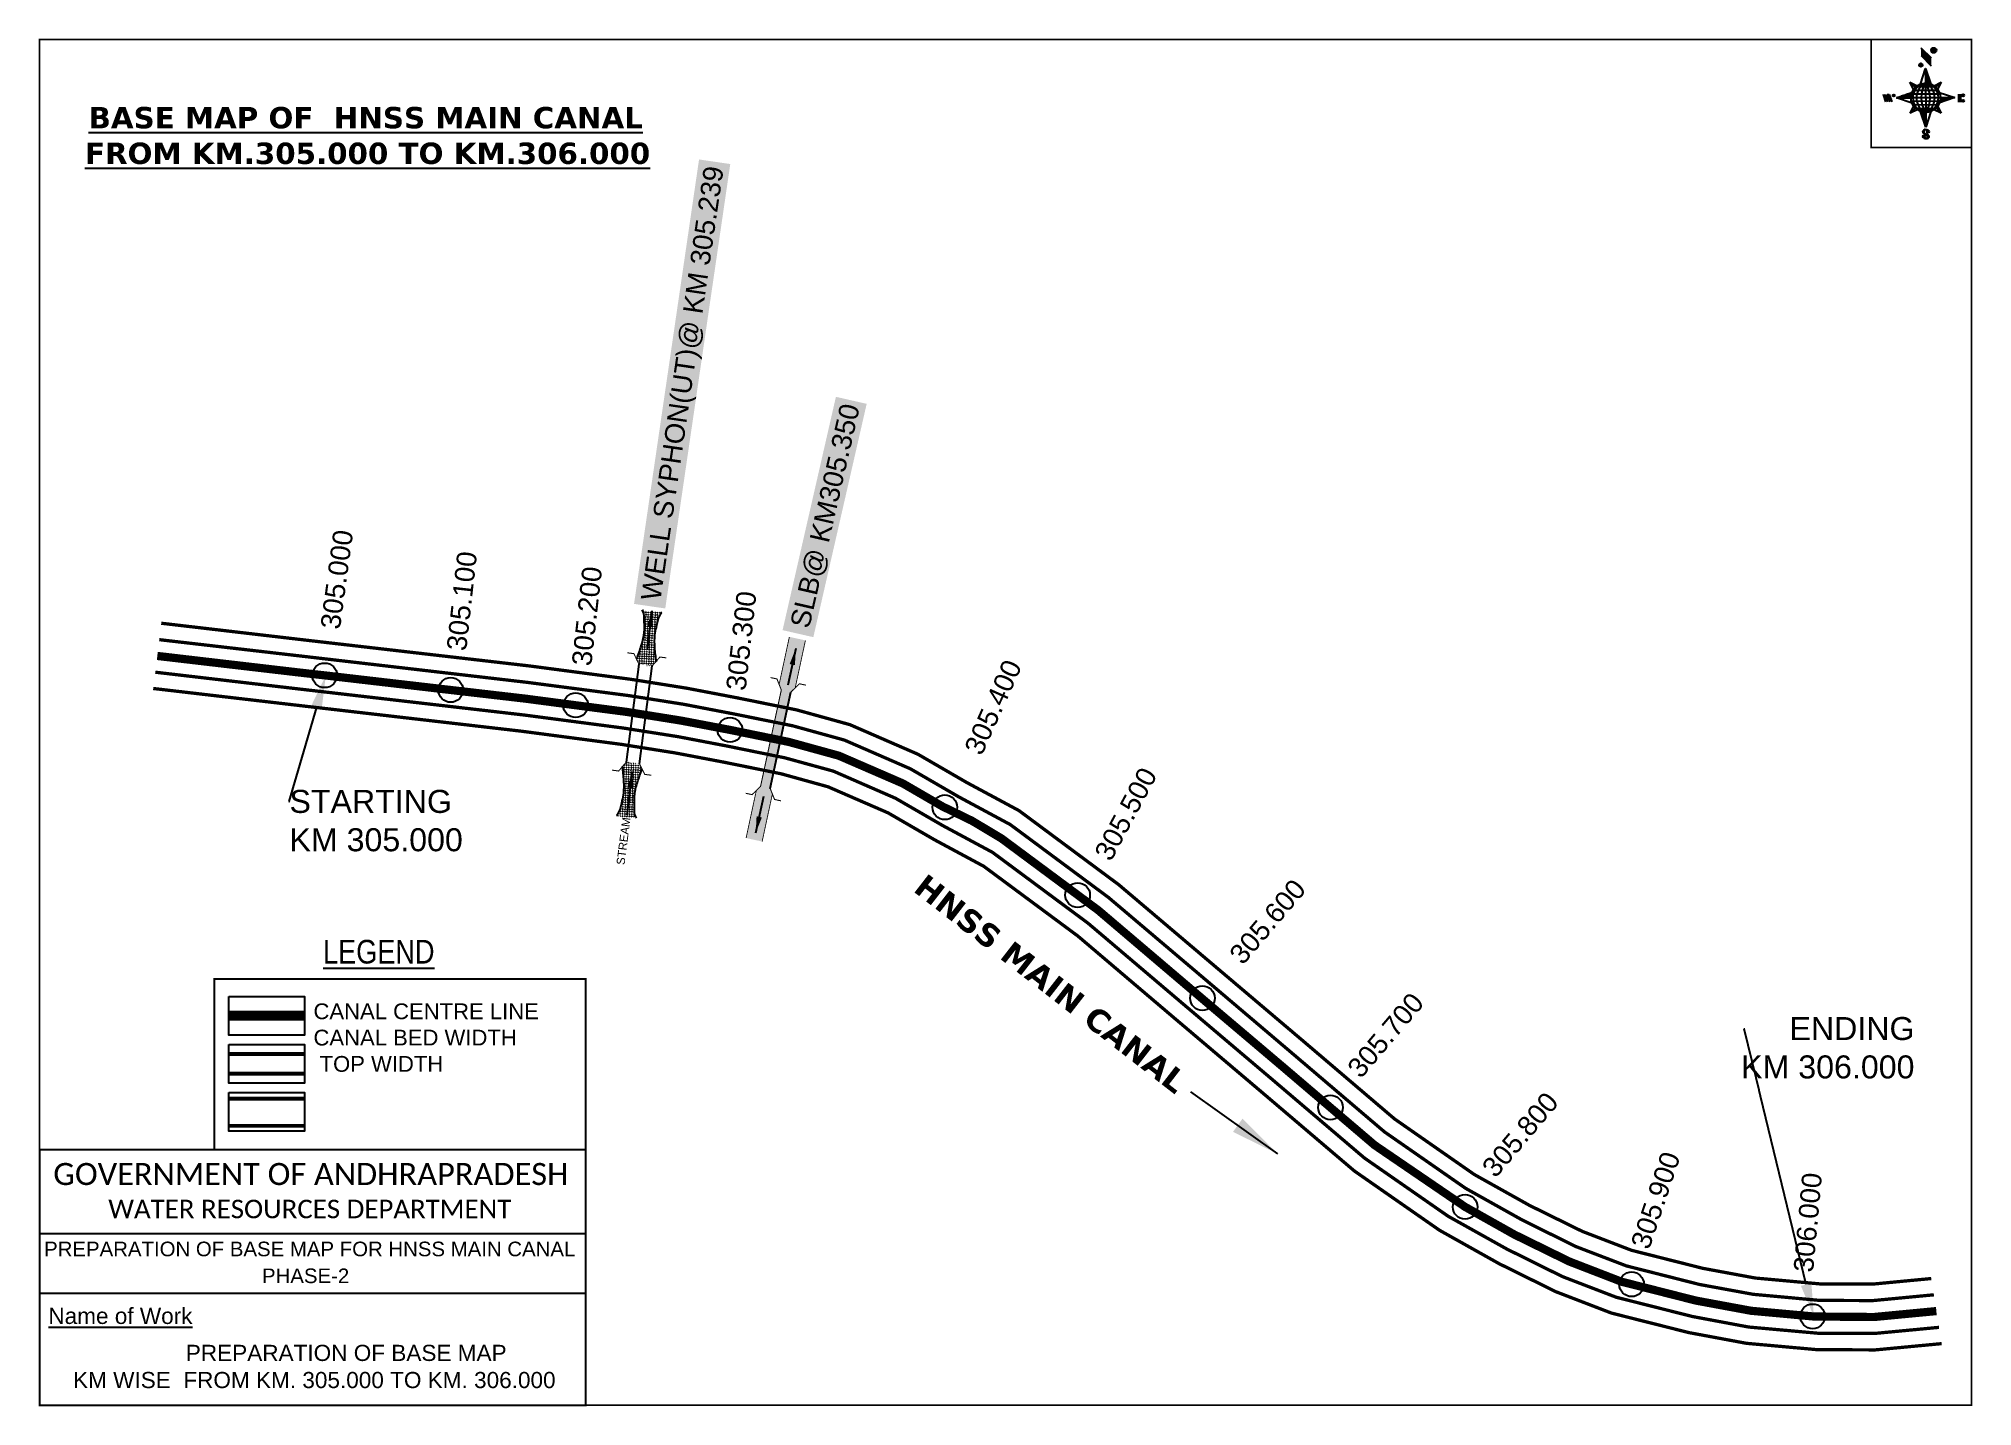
# Model space of a CAD drawing. Header units: inches. Extents: x 778393 to 779570, y 1576207 to 1577039.
import ezdxf
from ezdxf import colors
from ezdxf.entities.mleader import LeaderData, LeaderLine
from ezdxf.enums import TextEntityAlignment as Align
from ezdxf.math import Vec2, Vec3

# ---------------------------------------------------------------- set-up
doc = ezdxf.new("R2010")
doc.units = ezdxf.units.IN
doc.header["$LTSCALE"] = 15
doc.header["$MEASUREMENT"] = 0
doc.header["$PDMODE"] = 32
doc.header["$PDSIZE"] = 15
doc.linetypes.add('ACAD_ISO02W100', pattern=[15, 12, -3])
doc.linetypes.add('HIDDEN2', pattern=[0.1875, 0.125, -0.0625])
for name, color, linetype in [('AQUADUCT', 1, 'Continuous'), ('bord', 1, 'Continuous'), ('CANAL1', 7, 'Continuous'), ('CSMark', 72, 'Continuous'), ('DCBMS', 232, 'Continuous'), ('PAGE', 7, 'Continuous'), ('STRUCTURE', 5, 'Continuous'), ('TEXT', 6, 'Continuous')]:
    doc.layers.add(name, color=color, linetype=linetype)
doc.styles.add('ARIALN', font='ARIALN.TTF')
doc.styles.get("Standard").update_dxf_attribs({"font": 'arial.ttf'})
doc.dimstyles.get("Standard").update_dxf_attribs({"dimtxt": 20, "dimasz": 0.18, "dimexe": 0.18, "dimexo": 0.0625, "dimgap": 0.09, "dimtad": 0, "dimtih": 1, "dimtoh": 1, "dimdec": 4, "dimzin": 0, "dimdsep": 46, "dimtxsty": 'Standard', "dimcen": 0.09, "dimadec": 0, "dimazin": 0, "dimtfac": 1, "dimtdec": 4, "dimtofl": 0, "dimtmove": 0, "dimatfit": 3, "dimfxl": 1, "dimtolj": 1, "dimtzin": 0, "dimarcsym": 0})
pattern_1 = [(267.297113149, (-8720374.938, 50637915.138), (10.5367255337, -0.497431438), [])]
pattern_2 = [(357.297113149, (-8720374.938, 50637915.138), (0.497431438, 10.5367255337), [])]

# ---------------------------------------------------------------- blocks, each defined once
blk = doc.blocks.new('*X26')
at = {"color": 0, "linetype": 'Continuous'}
for p, q in [((6321.6, 240.5), (6322.3, 241.2)), ((6321.6, 240.3), (6322.3, 241)), ((6321.6, 240.1), (6322.3, 240.8)), ((6321.6, 239.9), (6322.4, 240.7)), ((6321.6, 239.8), (6322.4, 240.6)), ((6321.6, 239.6), (6322.5, 240.5)), ((6321.6, 239.4), (6322.5, 240.3)), ((6321.6, 239.2), (6322.6, 240.2)), ((6321.7, 239.1), (6322.6, 240.1)), ((6321.8, 240.8), (6322.4, 241.4)), ((6321.8, 239), (6322.7, 240)), ((6321.8, 239), (6322.8, 239.9)), ((6321.9, 238.9), (6322.9, 239.8)), ((6322, 238.8), (6323, 239.7)), ((6322.1, 241.3), (6322.4, 241.6)), ((6322.1, 238.7), (6323.1, 239.6)), ((6322.2, 238.6), (6323.1, 239.6)), ((6322.3, 238.5), (6323.2, 239.5)), ((6322.4, 238.5), (6323.3, 239.4)), ((6322.5, 238.4), (6323.4, 239.3)), ((6322.7, 238.4), (6323.6, 239.3)), ((6322.8, 238.3), (6323.7, 239.2)), ((6322.9, 238.3), (6323.8, 239.1)), ((6323.1, 238.2), (6323.9, 239.1)), ((6323.2, 238.2), (6324, 239)), ((6323.3, 238.2), (6324.2, 239)), ((6323.5, 238.1), (6324.3, 238.9)), ((6323.7, 238.1), (6324.4, 238.9)), ((6323.8, 238.1), (6324.6, 238.8)), ((6324.1, 238.2), (6324.7, 238.8)), ((6324.3, 238.3), (6324.9, 238.8)), ((6324.6, 238.3), (6325.1, 238.8)), ((6324.8, 238.4), (6325.2, 238.8)), ((6325.1, 238.5), (6325.4, 238.8)), ((6325.4, 238.6), (6325.6, 238.8))]:
    blk.add_line(p, q, dxfattribs=at)
blk = doc.blocks.new('*X25')
at = {"color": 0, "linetype": 'Continuous'}
for p, q in [((6324.4, 240.3), (6324.5, 240.4)), ((6324.6, 240.3), (6324.8, 240.5)), ((6324.7, 240.2), (6325, 240.5)), ((6324.8, 240.2), (6325.2, 240.6)), ((6325, 240.1), (6325.5, 240.6)), ((6325.1, 240.1), (6325.6, 240.6)), ((6325.2, 240), (6325.8, 240.6)), ((6325.3, 240), (6326, 240.6)), ((6325.4, 239.9), (6326.1, 240.6)), ((6325.5, 239.8), (6326.2, 240.5)), ((6325.6, 239.8), (6326.3, 240.5)), ((6325.7, 239.7), (6326.5, 240.4)), ((6325.9, 239.6), (6326.6, 240.3)), ((6326, 239.5), (6326.7, 240.3)), ((6326, 239.4), (6326.8, 240.2)), ((6326.1, 239.3), (6327, 240.2)), ((6326.2, 239.3), (6327.1, 240.1)), ((6326.3, 239.2), (6327.1, 240)), ((6326.4, 239.1), (6327.2, 239.9)), ((6326.5, 239), (6327.3, 239.8)), ((6326.5, 238.9), (6327.4, 239.7)), ((6326.6, 238.8), (6327.5, 239.6)), ((6326.7, 238.7), (6327.5, 239.5)), ((6326.8, 238.6), (6327.6, 239.4)), ((6326.8, 238.5), (6327.7, 239.3)), ((6326.8, 236.5), (6327.4, 237)), ((6326.9, 238.3), (6327.8, 239.2)), ((6326.9, 238.2), (6327.9, 239.1)), ((6326.9, 236.8), (6327.6, 237.4)), ((6327, 238.1), (6327.8, 239)), ((6327, 237.9), (6327.8, 238.8)), ((6327, 237.8), (6327.8, 238.6)), ((6327, 237.6), (6327.8, 238.4)), ((6327, 237.4), (6327.8, 238.2)), ((6327, 237.3), (6327.8, 238)), ((6327, 237.1), (6327.8, 237.9))]:
    blk.add_line(p, q, dxfattribs=at)
blk = doc.blocks.new('H')
at = {"layer": 'bord', "extrusion": (0.000427885, 0.004792, 0.999988)}
h = blk.add_hatch(dxfattribs=at)
h.set_pattern_fill('LINE', color=8, scale=84.387686, angle=-2.7029, style=0)
h.set_pattern_definition(pattern_2)
h.paths.add_polyline_path([(-492, 786, -0.090992), (-448, 775), (-486, 912)])
h = blk.add_hatch(dxfattribs=at)
h.set_pattern_fill('LINE', color=8, scale=84.387686, angle=-92.7029, style=0)
h.set_pattern_definition(pattern_1)
h.paths.add_polyline_path([(-625, 665, -0.090992), (-615, 710), (-751, 671)])
h = blk.add_hatch(dxfattribs=at)
h.set_pattern_fill('LINE', color=8, scale=84.387686, angle=-2.7029, style=0)
h.set_pattern_definition(pattern_2)
h.paths.add_polyline_path([(-504, 533, -0.090992), (-549, 543), (-510, 406)])
h = blk.add_hatch(dxfattribs=at)
h.set_pattern_fill('LINE', color=8, scale=84.387686, angle=-92.7029, style=0)
h.set_pattern_definition(pattern_1)
h.paths.add_polyline_path([(-246, 647), (-372, 653, -0.090992), (-382, 609)])
for p, q in [((-519, 1020, -1217), (-435, 927, -1216)), ((-516, 1087, -1217), (-432, 994, -1217)), ((-538, 774, -1216), (-487, 906, -1216)), ((-487, 906, -1216), (-493, 780, -1216)), ((-487, 906, -1216), (-448, 769, -1216)), ((-865, 701, -1215), (-847, 638, -1215)), ((-847, 700, -1215), (-829, 637, -1215)), ((-829, 699, -1215), (-811, 636, -1215)), ((-829, 699, -1215), (-811, 698, -1215)), ((-811, 698, -1215), (-794, 635, -1215)), ((-752, 665, -1215), (-615, 704, -1215)), ((-627, 794, -1216), (-567, 760, -1216)), ((-627, 794, -1216), (-584, 747, -1215)), ((-599, 731, -1215), (-627, 794, -1216)), ((-421, 753, -1216), (-359, 781, -1216)), ((-359, 781, -1216), (-405, 739, -1216)), ((-359, 781, -1216), (-392, 721, -1215)), ((-379, 693, -1215), (-246, 641, -1215)), ((-213, 669, -1215), (-217, 601, -1215)), ((-752, 665, -1215), (-625, 659, -1215)), ((-619, 614, -1215), (-752, 665, -1215)), ((-639, 526, -1214), (-606, 585, -1215)), ((-639, 526, -1214), (-593, 568, -1215)), ((-577, 553, -1215), (-639, 526, -1214)), ((-511, 400, -1214), (-549, 537, -1214)), ((-460, 533, -1215), (-511, 400, -1214)), ((-505, 527, -1214), (-511, 400, -1214)), ((-371, 513, -1214), (-431, 546, -1215)), ((-371, 513, -1214), (-414, 560, -1215)), ((-399, 576, -1215), (-371, 513, -1214)), ((-246, 641, -1215), (-383, 603, -1215)), ((-373, 647, -1215), (-246, 641, -1215)), ((-197, 600, -1215), (-194, 668, -1215))]:
    blk.add_line(p, q, dxfattribs=at)
at = {"layer": 'bord', "color": 8, "linetype": 'ByBlock', "extrusion": (0.000427885, 0.004792, 0.999988)}
for p, q in [((-375, 679, -1215), (-620, 691, -1215)), ((-386, 711, -1215), (-605, 722, -1215)), ((-411, 744, -1216), (-578, 752, -1216)), ((-493, 780, -1216), (-505, 527, -1214)), ((-373, 647, -1215), (-625, 659, -1215)), ((-378, 616, -1215), (-623, 628, -1215)), ((-392, 585, -1215), (-611, 595, -1215)), ((-420, 555, -1215), (-587, 562, -1215))]:
    blk.add_line(p, q, dxfattribs=at)
at = {"layer": 'bord', "extrusion": (0.000427885, 0.004792, 0.999988), "elevation": -1212}
for points, const_width in [([(-522, 960), (-516, 1093)], 1.61), ([(-434, 933), (-428, 1066)], 1.61), ([(-870, 707), (-846, 706)], 0.642), ([(-829, 643), (-821, 678)], 0.642), ([(-793, 641), (-782, 694)], 0.642), ([(-223, 676), (-174, 673)], 0.706), ([(-829, 643), (-855, 644)], 0.642), ([(-811, 642), (-784, 641)], 0.642), ([(-177, 605), (-226, 607)], 0.706), ([(-195, 645), (-185, 644)], 0.706)]:
    blk.add_lwpolyline(points, dxfattribs=dict(at, const_width=const_width))
for points, const_width in [([(-414, 1073, 1), (-398, 1058, 1)], 22.3), ([(-530, 950, 1), (-520, 939, 1)], 14.8), ([(-776, 697, 1), (-769, 690, 1)], 8.9), ([(-180, 618, 1), (-173, 611, 1)], 9.79), ([(-178, 667, 1), (-171, 660, 1)], 9.79), ([(-490, 362, 1), (-498, 369, 1)], 11.1), ([(-525, 322, 1), (-533, 329, 1)], 11.1)]:
    blk.add_lwpolyline(points, format="xyb", close=True, dxfattribs=dict(at, const_width=const_width))
for points in [[(-537, 317), (-531, 310), (-520, 307), (-505, 307), (-494, 310), (-486, 318), (-487, 326), (-491, 333), (-494, 336), (-503, 341), (-522, 347), (-530, 352), (-534, 355), (-537, 363), (-537, 373), (-530, 381), (-520, 384), (-504, 384), (-493, 380), (-487, 373)], [(-522, 348), (-526, 354), (-528, 361), (-528, 371), (-526, 375), (-521, 381), (-515, 384)], [(-505, 307), (-499, 312), (-497, 319), (-497, 327), (-501, 335), (-509, 343)]]:
    blk.add_lwpolyline(points, dxfattribs=at)
at = {"layer": 'bord', "extrusion": (0.000427885, 0.004792, 0.999988)}
for centre, radius in [((-406, 1065, -1212), 22.3), ((-525, 944, -1212), 14.8), ((-773, 694, -1212), 8.9), ((-498, 659, -1212), 127), ((-177, 615, -1212), 9.79), ((-174, 663, -1212), 9.79), ((-494, 365, -1212), 11.1), ((-529, 325, -1212), 11.1)]:
    blk.add_circle(centre, radius, dxfattribs=at)
at = {"layer": 'bord', "color": 8, "linetype": 'ByBlock', "extrusion": (0.000427885, 0.004792, 0.999988)}
for centre, radius, start, end in [((-482, 658, -1212), 128, 94.9254, 259.6691), ((-437, 656, -1212), 141, 113.2864, 241.308), ((-316, 651, -1212), 222, 142.5892, 212.0053), ((-560, 662, -1212), 141, 293.2864, 61.308), ((-681, 668, -1212), 222, 322.5892, 32.0053), ((-515, 660, -1212), 128, 274.9254, 79.6691)]:
    blk.add_arc(centre, radius, start, end, dxfattribs=at)
at = {"layer": 'bord', "extrusion": (0.000427885, 0.004792, 0.999988)}
for points in [[(-516, 1093, -1212), (-431, 1000, -1212), (-519, 1026, -1212), (-434, 933, -1212)], [(-864, 707, -1212), (-846, 706, -1212), (-846, 644, -1212), (-829, 643, -1212)], [(-829, 705, -1212), (-811, 704, -1212), (-811, 642, -1212), (-793, 641, -1212)], [(-193, 674, -1212), (-197, 606, -1212), (-213, 675, -1212), (-216, 607, -1212)]]:
    blk.add_solid(points, dxfattribs=at)
at = {"layer": 'bord', "extrusion": (0.000427885, 0.004792, 0.999988), "xscale": 7.977342409717546, "yscale": 7.977342408231451, "zscale": 7.977342408476333, "rotation": 138.0840426661453}
for name, p in [('*X25', (38301, -31929, -1212)), ('*X26', (38314, -31951, -1212))]:
    blk.add_blockref(name, p, dxfattribs=at)
blk = doc.blocks.new('UT')
at = {"layer": 'STRUCTURE'}
h = blk.add_hatch(dxfattribs=at)
h.set_pattern_fill('DASH', color=150, scale=8, angle=-39.6278, style=0)
h.set_pattern_definition([(320.372247933, (-4370.464, -6260.8811), (1.40800153113, 0.132407282), [1, -1])])
h.paths.add_polyline_path([(765163, 1700681.9), (765165.6, 1700680.6), (765167.2, 1700680.3), (765169.1, 1700680), (765172.4, 1700679.6), (765176.4, 1700679.3), (765179.5, 1700679.5), (765183.1, 1700679.9), (765187.7, 1700680.9), (765188.9, 1700681.2), (765193.1, 1700682.2), (765196.1, 1700680.2), (765196.1, 1700672.2), (765193.1, 1700670.2), (765190.5, 1700670.8), (765188.1, 1700671.3), (765185.5, 1700671.8), (765183.6, 1700672.1), (765181, 1700672.5), (765180.3, 1700672.5), (765178.5, 1700672.6), (765176.7, 1700672.6), (765174.6, 1700672.5), (765172.5, 1700672.3), (765170.4, 1700672), (765168.5, 1700671.7), (765166.1, 1700671.2), (765165, 1700670.8), (765163, 1700669.7)])
h.paths.add_polyline_path([(765259.1, 1700682.2), (765256.1, 1700680.2), (765256.1, 1700672.2), (765259.1, 1700670.2), (765261.9, 1700671), (765264.4, 1700671.6), (765266.4, 1700672), (765269.1, 1700672.5), (765272.7, 1700673), (765276.1, 1700673.1), (765278.6, 1700672.9), (765281.2, 1700672.7), (765283.9, 1700672.3), (765286.4, 1700671.9), (765288, 1700671.3), (765289.2, 1700670.6), (765289.1, 1700682.7), (765287.6, 1700681.8), (765285.7, 1700681.2), (765283, 1700680.7), (765281.2, 1700680.4), (765276.7, 1700679.9), (765272.7, 1700679.9), (765268.7, 1700680.3), (765264.8, 1700681), (765261.2, 1700681.7)])
at = {"layer": 'STRUCTURE', "color": 150, "const_width": 0.628}
for points in [[(765190.1, 1700688.2), (765190.1, 1700684.2), (765196.1, 1700680.2), (765256.1, 1700680.2), (765262.1, 1700684.2), (765262.1, 1700688.2)], [(765190.1, 1700664.2), (765190.1, 1700668.2), (765196.1, 1700672.2), (765256.1, 1700672.2), (765262.1, 1700668.2), (765262.1, 1700664.2)]]:
    blk.add_lwpolyline(points, dxfattribs=at)
at = {"layer": 'STRUCTURE', "color": 150}
for points in [[(765196.1, 1700680.2), (765256.1, 1700680.2)], [(765196.1, 1700672.2), (765256.1, 1700672.2)], [(765196.1, 1700672.2), (765256.1, 1700672.2)]]:
    blk.add_lwpolyline(points, dxfattribs=at)
at = {"layer": 'STRUCTURE', "color": 0}
blk.add_circle((765226.1, 1700676.2), 1.89, dxfattribs=at)
at = {"layer": 'STRUCTURE', "color": 150}
for points in [[(765163, 1700681.9), (765164.4, 1700681.1), (765167.9, 1700680.2), (765171.2, 1700679.8), (765176.1, 1700679.4), (765184.7, 1700680.3), (765193.1, 1700682.2)], [(765289.1, 1700682.7), (765287.8, 1700681.9), (765284.3, 1700680.9), (765280.9, 1700680.4), (765276.1, 1700679.8), (765267.4, 1700680.5), (765259.1, 1700682.2)], [(765163, 1700669.7), (765164.3, 1700670.6), (765167.8, 1700671.6), (765171.2, 1700672.1), (765176, 1700672.6), (765184.7, 1700672), (765193.1, 1700670.2)], [(765289.2, 1700670.6), (765287.8, 1700671.4), (765284.2, 1700672.3), (765280.9, 1700672.7), (765276.1, 1700673.1), (765267.4, 1700672.2), (765259.1, 1700670.2)]]:
    blk.add_spline(points, degree=3, dxfattribs=at)
at = {"layer": 'STRUCTURE', "color": 0}
blk.add_text('STREAM', height=5, dxfattribs=at).set_placement((765148.2, 1700675.8), align=Align.MIDDLE_CENTER)
for points in [[(765190.9, 1700676), (765164.2, 1700675.8)], [(765289.3, 1700676.7), (765265.4, 1700676.4)]]:
    blk.add_leader(points, dimstyle='Standard', override={"dimasz": 10, "dimgap": 0.09, "dimtad": 0}, dxfattribs=at)
blk = doc.blocks.new('SLB')
at = {"layer": 'STRUCTURE'}
h = blk.add_hatch(dxfattribs=at)
h.set_pattern_fill('DOTS', color=6, scale=20, angle=320.3722, style=0)
h.set_pattern_definition([(320.372247934, (-159.4327, -72.9564), (1.2786241598, 0.5641323054), [0, -1.25])])
h.paths.add_polyline_path([(769699.5, 1706871.1), (769699.5, 1706861.1), (769729.1, 1706861.1), (769732.1, 1706863.1), (769792.1, 1706863.1), (769795.1, 1706861.1), (769824.7, 1706861.1), (769824.7, 1706871.1), (769795.1, 1706871.1), (769792.1, 1706869.1), (769732.1, 1706869.1), (769729.1, 1706871.1)])
at = {"layer": 'STRUCTURE', "color": 6, "linetype": 'ACAD_ISO02W100', "ltscale": 0.5, "const_width": 0.5}
for points in [[(769699.5, 1706871.1), (769729.1, 1706871.1)], [(769795.1, 1706871.1), (769824.7, 1706871.1)], [(769699.5, 1706861.1), (769729.1, 1706861.1)], [(769795.1, 1706861.1), (769824.7, 1706861.1)]]:
    blk.add_lwpolyline(points, dxfattribs=at)
at = {"layer": 'STRUCTURE', "color": 6, "const_width": 0.628}
for points in [[(769726.1, 1706877.1), (769726.1, 1706873.1), (769732.1, 1706869.1), (769792.1, 1706869.1), (769798.1, 1706873.1), (769798.1, 1706877.1)], [(769726.1, 1706855.1), (769726.1, 1706859.1), (769732.1, 1706863.1), (769792.1, 1706863.1), (769798.1, 1706859.1), (769798.1, 1706855.1)]]:
    blk.add_lwpolyline(points, dxfattribs=at)
at = {"layer": 'STRUCTURE', "color": 6}
blk.add_lwpolyline([(769732.1, 1706863.1), (769792.1, 1706863.1)], dxfattribs=at)
blk.add_lwpolyline([(769732.1, 1706863.1), (769792.1, 1706863.1)], dxfattribs=at)
at = {"layer": 'STRUCTURE', "color": 0}
blk.add_circle((769762.1, 1706866.1), 1.24, dxfattribs=at)
for points in [[(769703.8, 1706866), (769726.7, 1706866)], [(769818.6, 1706865.8), (769795.7, 1706865.8)]]:
    blk.add_leader(points, dimstyle='Standard', override={"dimasz": 10, "dimgap": 0.09, "dimtad": 0}, dxfattribs=at)

msp = doc.modelspace()

# ---------------------------------------------------------------- linework, layer by layer
at = {"layer": 'CANAL1', "color": 200, "const_width": 2}
for points in [[(778468, 1576683.2), (778556.1, 1576672.9), (778692.1, 1576657.2), (778753.6, 1576649.1), (778787.5, 1576643.7), (778817.9, 1576637.9), (778854.4, 1576630.5), (778886.9, 1576621.5), (778928.3, 1576603.5), (778958, 1576586.3), (778989.8, 1576569.2), (779050.4, 1576524.2), (779107.6, 1576475.7), (779162.7, 1576429), (779218.3, 1576381.6), (779266.8, 1576347.8), (779300.4, 1576329), (779332.5, 1576313.2), (779362.4, 1576301.7), (779405.9, 1576290.7), (779437.8, 1576284.8), (779477.5, 1576281.2), (779509, 1576281.1), (779544.8, 1576284.5)], [(778463.1, 1576643.5), (778551.5, 1576633.2), (778687.2, 1576617.5), (778747.9, 1576609.5), (778780.6, 1576604.3), (778810.1, 1576598.7), (778845.1, 1576591.6), (778873.6, 1576583.7), (778910.2, 1576567.8), (778938.5, 1576551.4), (778968.4, 1576535.3), (779025.6, 1576492.9), (779081.7, 1576445.2), (779136.8, 1576398.5), (779193.9, 1576349.9), (779245.6, 1576313.9), (779281.8, 1576293.6), (779316.4, 1576276.5), (779350.2, 1576263.5), (779397.4, 1576251.6), (779432.3, 1576245.1), (779475.6, 1576241.2), (779510.9, 1576241.1), (779551.1, 1576244.9)]]:
    msp.add_lwpolyline(points, dxfattribs=at)
at = {"layer": 'CANAL1', "color": 5, "const_width": 2}
for points in [[(778466.8, 1576673.2), (778555, 1576663), (778690.8, 1576647.2), (778752.2, 1576639.2), (778785.7, 1576633.9), (778815.9, 1576628.1), (778852.1, 1576620.8), (778883.6, 1576612.1), (778923.8, 1576594.6), (778953.1, 1576577.6), (778984.5, 1576560.7), (779044.2, 1576516.4), (779101.2, 1576468.1), (779156.2, 1576421.4), (779212.2, 1576373.7), (779261.5, 1576339.4), (779295.8, 1576320.2), (779328.5, 1576304), (779359.3, 1576292.2), (779403.8, 1576280.9), (779436.5, 1576274.9), (779477, 1576271.2), (779509.5, 1576271.1), (779546.4, 1576274.6)], [(778464.4, 1576653.4), (778552.6, 1576643.1), (778688.4, 1576627.4), (778749.3, 1576619.4), (778782.3, 1576614.2), (778812.1, 1576608.5), (778847.4, 1576601.3), (778876.9, 1576593.2), (778914.7, 1576576.7), (778943.4, 1576560.1), (778973.7, 1576543.8), (779031.8, 1576500.7), (779088.2, 1576452.8), (779143.3, 1576406.1), (779200, 1576357.8), (779250.9, 1576322.4), (779286.5, 1576302.5), (779320.4, 1576285.7), (779353.2, 1576273.1), (779399.5, 1576261.4), (779433.7, 1576255), (779476.1, 1576251.2), (779510.4, 1576251.1), (779549.5, 1576254.8)]]:
    msp.add_lwpolyline(points, dxfattribs=at)
at = {"layer": 'CANAL1', "color": 1, "linetype": 'HIDDEN2', "ltscale": 8, "const_width": 5}
msp.add_lwpolyline([(778465.6, 1576663.3), (778553.8, 1576653), (778568.1, 1576651.4), (778689.6, 1576637.3), (778720.1, 1576633.3), (778720.1, 1576633.3), (778750.8, 1576629.3), (778784, 1576624), (778814, 1576618.3), (778849.7, 1576611), (778880.2, 1576602.6), (778889.9, 1576598.4), (778919.2, 1576585.7), (778943.3, 1576571.7), (778961.2, 1576563), (778979.1, 1576552.3), (779038, 1576508.6), (779101.5, 1576454.6), (779149.7, 1576413.8), (779206.1, 1576365.7), (779261.2, 1576328.1), (779291.1, 1576311.3), (779324.5, 1576294.9), (779356.3, 1576282.6), (779401.6, 1576271.1), (779435.1, 1576264.9), (779473.4, 1576261.4), (779510, 1576261.1), (779547.9, 1576264.7)], dxfattribs=at)
at = {"layer": 'CANAL1', "color": 1, "linetype": 'HIDDEN2', "ltscale": 100, "const_width": 6, "elevation": -0.4}
msp.add_lwpolyline([(778555.2, 1576444.4), (778509.1, 1576444.4)], dxfattribs=at)
at = {"layer": 'CANAL1', "color": 5, "const_width": 2.4, "elevation": -0.4}
for points in [[(778555.2, 1576421.1), (778509.1, 1576421.1)], [(778555.2, 1576409.1), (778509.1, 1576409.1)]]:
    msp.add_lwpolyline(points, dxfattribs=at)
at = {"layer": 'CANAL1', "color": 200, "const_width": 2.4, "elevation": -0.4}
for points in [[(778555.2, 1576393.9), (778509.1, 1576393.9)], [(778555.2, 1576377.4), (778509.1, 1576377.4)]]:
    msp.add_lwpolyline(points, dxfattribs=at)
at = {"layer": 'CSMark', "color": 3}
for p in [(778567.4, 1576651.5), (778644.1, 1576642.6), (778720.1, 1576633.3), (778720.1, 1576633.3), (778814, 1576618.3), (778944.7, 1576571.2), (779025.5, 1576517.8), (779101.4, 1576455.1), (779179.3, 1576388.6), (779261.2, 1576328.1), (779362.5, 1576281), (779472.6, 1576261.5)]:
    msp.add_point(p, dxfattribs=at)
at = {"layer": 'PAGE', "const_width": 1}
msp.add_lwpolyline([(778394, 1576207.4), (779569.3, 1576207.4), (779569.3, 1577038.4), (778394, 1577038.4), (778394, 1576207.4)], dxfattribs=at)
at = {"layer": 'PAGE'}
for points, const_width in [([(779569.3, 1577038.4), (779508.2, 1577038.4), (779508.2, 1576972.6), (779569.3, 1576972.6)], 1), ([(778500.3, 1576466.8), (778726.2, 1576466.8), (778726.2, 1576363), (778500.3, 1576363)], 1.2), ([(778394, 1576363), (778726.2, 1576363), (778726.2, 1576207.4), (778394, 1576207.4)], 1.2)]:
    msp.add_lwpolyline(points, close=True, dxfattribs=dict(at, const_width=const_width))
at = {"layer": 'PAGE', "elevation": -0.4}
for points in [[(778509.1, 1576456.1), (778555.2, 1576456.1), (778555.2, 1576432.6), (778509.1, 1576432.6)], [(778509.1, 1576426.9), (778555.2, 1576426.9), (778555.2, 1576403.3), (778509.1, 1576403.3)], [(778509.1, 1576397.6), (778555.2, 1576397.6), (778555.2, 1576374.1), (778509.1, 1576374.1)]]:
    msp.add_lwpolyline(points, close=True, dxfattribs=at)
at = {"layer": 'PAGE'}
for points in [[(778394, 1576312), (778726.2, 1576312)], [(778394, 1576275.6), (778726.2, 1576275.6)]]:
    msp.add_lwpolyline(points, dxfattribs=at)

# ---------------------------------------------------------------- block references
at = {"layer": 'AQUADUCT', "color": 1, "xscale": 0.0703495379661093, "yscale": 0.07034953800030053, "zscale": 0.07034953795990817, "rotation": 3.078330607406165}
msp.add_blockref('H', (779578.9, 1576958.9, 85.4), dxfattribs=at)
at = {"layer": 'STRUCTURE', "color": 0}
for name, p, rotation in [('UT', (2366995.1, 599194.6), 82.61655622985725), ('SLB', (2285650.2, 465102.8), 77.85975991577811)]:
    msp.add_blockref(name, p, dxfattribs=dict(at, rotation=rotation))

# ---------------------------------------------------------------- texts
at = {"layer": 'CANAL1', "insert": (778932.7, 1576532.1), "char_height": 14, "width": 205.129, "attachment_point": 1, "rotation": 322.1795}
msp.add_mtext('\\pi0.96322;{\\fVerdana|b1|i0|c0|p34;HNSS MAIN CANAL}', dxfattribs=at)
at = {"layer": 'CSMark', "color": 1}
for s, rotation, p in [('305.000', 82.2464, (778570.7, 1576679.8)), ('305.100', 83.6465, (778647.5, 1576666.6)), ('305.200', 83.6465, (778723.6, 1576657.4)), ('305.300', 83.6465, (778817.5, 1576642.4)), ('305.400', 65.8341, (778961.6, 1576604.5)), ('305.500', 61.8203, (779040.4, 1576540.5)), ('305.600', 49.6827, (779121.4, 1576478.6)), ('305.700', 49.7002, (779193.2, 1576409.5)), ('305.800', 49.7002, (779275.1, 1576349)), ('305.900', 71.4317, (779367.4, 1576303.4)), ('306.000', 84.7724, (779466.9, 1576288.5))]:
    msp.add_text(s, height=12, rotation=rotation, dxfattribs=at).set_placement(p, align=Align.MIDDLE_LEFT)
at = {"layer": 'PAGE', "extrusion": (0.000201441, 0.004807, 0.999988), "style": 'ARIALN'}
msp.add_text('%%ULEGEND', height=14.4, rotation=359.9999, dxfattribs=at).set_placement((778600.3, 1576464.4, 7734.7), align=Align.MIDDLE)
at = {"layer": 'PAGE', "extrusion": (0.000201441, 0.004807, 0.999988)}
for s, height, p in [('PREPARATION OF BASE MAP FOR HNSS MAIN CANAL', 8.878, (778396.7, 1576279.1, 7733.8)), ('%%UName of Work', 9.822, (778399.3, 1576237.9, 7732.5))]:
    msp.add_text(s, height=height, rotation=359.9999, dxfattribs=at).set_placement(p)
for s, height, p in [('PHASE-2', 8.88, (778555.8, 1576267.2, 7733.7)), ('PREPARATION OF BASE MAP', 9.822, (778580.5, 1576220.3, 7732.5)), ('KM WISE  FROM KM. 305.000 TO KM. 306.000', 9.822, (778561.1, 1576203.8, 7732.5))]:
    msp.add_text(s, height=height, rotation=359.9999, dxfattribs=at).set_placement(p, align=Align.MIDDLE_CENTER)
at = {"layer": 'PAGE', "extrusion": (0.000201441, 0.004807, 0.999988), "attachment_point": 1, "text_direction": (1, -1e-06, -0.000201)}
for s, insert, char_height, width in [('CANAL CENTRE LINE CANAL BED WIDTH {\\H2.3717x; }\\P TOP WIDTH{\\H1.9152x; }', (778560.6, 1576451.9, -0.4), 9.6, 168.926), ('\\pi3.5885;{\\fCalibri|b0|i0|c0|p34;\\H1.3333x;GOVERNMENT OF ANDHRAPRADESH\\P\\pi37.073;\\H0.83998x;WATER RESOURCES DEPARTMENT}', (778398.7, 1576354.8, -1.3), 10.059, 321.276)]:
    msp.add_mtext(s, dxfattribs=dict(at, insert=insert, char_height=char_height, width=width))
at = {"layer": 'STRUCTURE', "color": 5, "char_height": 12, "attachment_point": 1, "bg_fill": 1, "box_fill_scale": 1.3, "bg_fill_color": 7, "bg_fill_true_color": 16777215, "bg_fill_transparency": 4390977}
for s, insert, width, rotation in [('\\pi0.16232;WELL SYPHON(UT)@ KM 305.239', (778759.7, 1576698), 266.076, 81.6795), ('\\pi0.43653;SLB@ KM305.350', (778850.3, 1576681.7), 138.423, 77.126)]:
    msp.add_mtext(s, dxfattribs=dict(at, insert=insert, width=width, rotation=rotation))
at = {"layer": 'TEXT', "color": 1, "insert": (778402, 1576997.3), "char_height": 13, "width": 379.826, "attachment_point": 1}
msp.add_mtext('\\pi21.755;{\\fVerdana|b1|i0|c0|p34;\\LBASE MAP OF  HNSS MAIN CANAL \\P\\pi19.564;FROM KM.305.000 TO KM.306.000}', dxfattribs=at)

# ---------------------------------------------------------------- leaders
at = {"layer": 'CANAL1'}
msp.add_leader([(779147.3, 1576360.3), (779094.4, 1576398.1)], dimstyle='Standard', override={"dimasz": 30, "dimgap": 0.09, "dimtad": 0}, dxfattribs=at)
at = {"layer": 'DCBMS', "color": 5}
ml = msp.add_multileader_mtext('Standard', dxfattribs=at)
ml.set_content('STARTING\\PKM 305.000', color=5)
ml.set_leader_properties()
ml.build(insert=Vec2(0, 0))
ml.multileader.update_dxf_attribs({"dogleg_length": 0.36, "arrow_head_size": 20})
ctx = ml.context
ctx.base_point, ctx.char_height, ctx.arrow_head_size, ctx.landing_gap_size, ctx.plane_origin = Vec3(778545.9, 1576574.7), 14, 20, 0.09, Vec3(778716.8, 1576647.5)
notes = []
notes.append((ctx, [(1, (1, 1, 0), (778545.6, 1576574.7), (1, 0), 0.36, [(0, [(778568.1, 1576651.4)], 0, [])])]))
ctx.mtext.insert, ctx.mtext.flow_direction = Vec3(778546, 1576581.8), 5
for ctx, leaders in notes:
    for number, flags, end, landing, length, lines in leaders:
        leader = LeaderData()
        leader.index, (leader.has_last_leader_line, leader.has_dogleg_vector, leader.attachment_direction) = number, flags
        leader.last_leader_point, leader.dogleg_vector, leader.dogleg_length = Vec3(end), Vec3(landing), length
        for number, points, colour, breaks in lines:
            line = LeaderLine()
            line.index, line.vertices, line.color, line.breaks = number, Vec3.list(points), colors.encode_raw_color(colour), breaks
            leader.lines.append(line)
        ctx.leaders.append(leader)

# ---------------------------------------------------------------- next in the draw order: leaders
ml = msp.add_multileader_mtext('Standard', dxfattribs=at)
ml.set_content('ENDING \\PKM 306.000', color=5)
ml.set_leader_properties()
ml.build(insert=Vec2(0, 0))
ml.multileader.update_dxf_attribs({"dogleg_length": 0.36, "arrow_head_size": 20})
ctx = ml.context
ctx.base_point, ctx.char_height, ctx.arrow_head_size, ctx.landing_gap_size, ctx.plane_origin = Vec3(779431.4, 1576436.5), 14, 20, 0.09, Vec3(779575.1, 1576648.8)
ctx.text_align_type = 2
notes = []
notes.append((ctx, [(1, (1, 1, 0), (779431, 1576436.5), (1, 0), 0.36, [(0, [(779473.4, 1576261.4)], 0, [])])]))
ctx.mtext.insert, ctx.mtext.width, ctx.mtext.alignment, ctx.mtext.flow_direction = Vec3(779534.6, 1576443.6), 109.049, 3, 5
ctx.mtext.has_bg_fill, ctx.mtext.bg_color, ctx.mtext.bg_scale_factor, ctx.mtext.bg_transparency, ctx.mtext.use_window_bg_color = 1, -1027028792, 1.5, 0, 1
for ctx, leaders in notes:
    for number, flags, end, landing, length, lines in leaders:
        leader = LeaderData()
        leader.index, (leader.has_last_leader_line, leader.has_dogleg_vector, leader.attachment_direction) = number, flags
        leader.last_leader_point, leader.dogleg_vector, leader.dogleg_length = Vec3(end), Vec3(landing), length
        for number, points, colour, breaks in lines:
            line = LeaderLine()
            line.index, line.vertices, line.color, line.breaks = number, Vec3.list(points), colors.encode_raw_color(colour), breaks
            leader.lines.append(line)
        ctx.leaders.append(leader)

doc.saveas('drawing.dxf')
